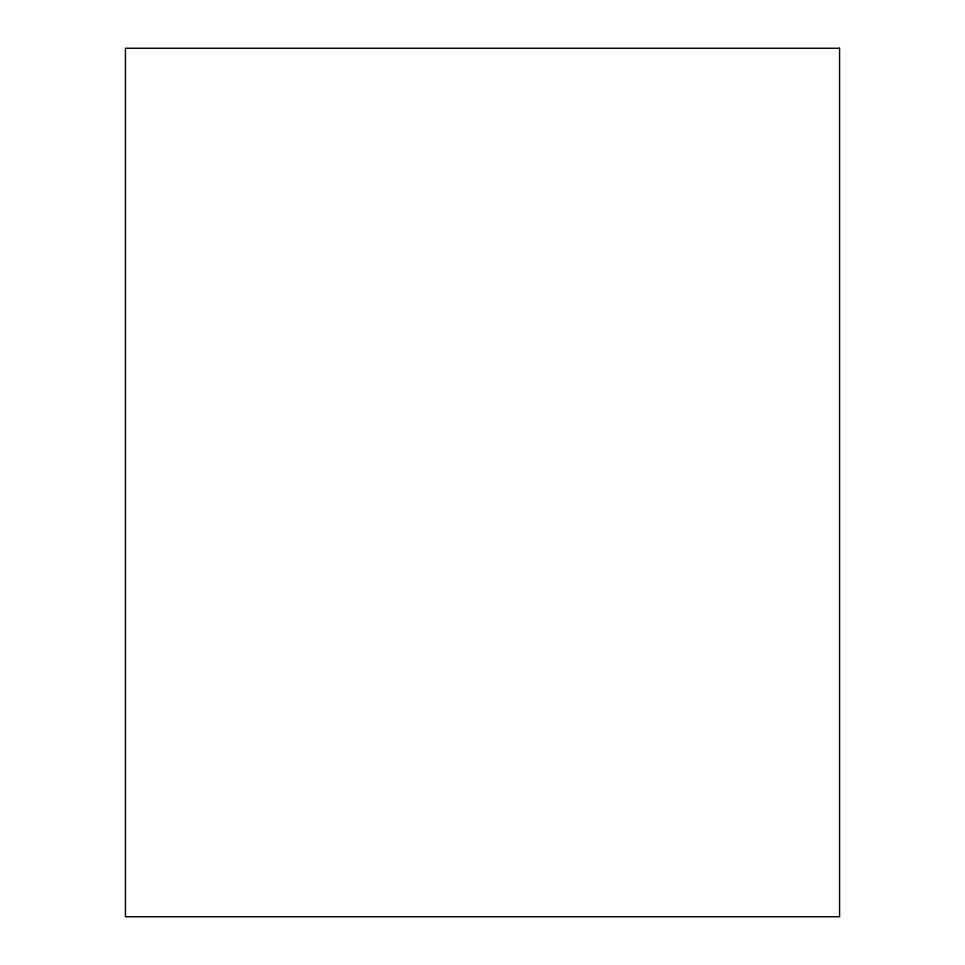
<?xml version="1.0" encoding="UTF-8"?>
<svg xmlns="http://www.w3.org/2000/svg" width="965" height="965" viewBox="0 0 965 965"><rect width="100%" height="100%" fill="white"/><g stroke="black" fill="none" stroke-linecap="round" stroke-linejoin="round"><path stroke-width="1.45" d="M839.574 48.25L125.426 48.25L125.426 916.75L839.574 916.75L839.574 48.25"/></g></svg>
